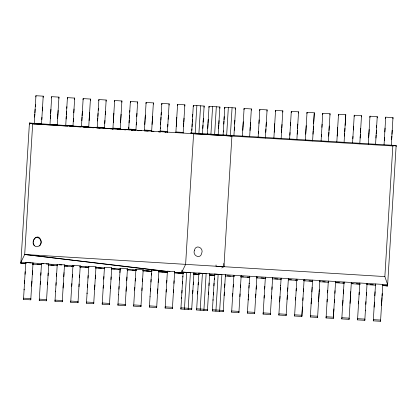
<?xml version="1.0" encoding="UTF-8"?>
<svg xmlns="http://www.w3.org/2000/svg" width="417" height="417" viewBox="0 0 417 417"><rect width="100%" height="100%" fill="white"/><g stroke="black" fill="none" stroke-linecap="round" stroke-linejoin="round"><path stroke-width="0.63" d="M216.048 264.941L216.027 266.239L223.965 266.724M26.042 263.732L20.85 263.414L20.928 262.204L24.697 254.485L32.672 123.859L29.43 123.01L29.352 124.219M23.508 299.385L23.581 298.176L30.848 298.619L30.769 299.833L23.508 299.385L24.134 289.148M35.294 106.413L35.951 95.712L43.212 96.155L42.31 110.901M24.087 289.898L24.65 280.667M25.046 274.313L25.771 262.502L33.032 262.945L32.51 271.462M34.23 123.885L35.398 104.74M34.647 117.109L34.825 114.138M34.908 112.814L35.122 109.285M30.769 299.833L31.702 284.587M41.497 124.329L41.929 117.297M31.609 286.135L31.916 281.11M32.307 274.761L32.552 270.769M41.789 119.57L42.544 107.075M39.245 300.349L39.318 299.14L46.584 299.583L46.506 300.798L39.245 300.349L40.392 281.631M40.783 275.277L41.507 263.466L48.768 263.909L48.049 275.72M50.561 115.17L50.009 124.271L57.27 124.714M50.666 113.33L51.687 96.676L58.948 97.119L57.233 125.293M50.342 118.736L50.916 109.317M46.506 300.798L47.653 282.074M57.635 118.704L57.869 114.779M57.885 114.623L58.14 110.422M54.981 301.314L55.06 300.104L62.321 300.548L62.242 301.762L54.981 301.314L55.607 291.071M66.767 108.342L67.424 97.635L74.685 98.084L73.783 112.83M55.56 291.827L56.128 282.596M56.519 276.242L57.244 264.43L64.51 264.873L63.989 273.39M65.709 125.814L66.871 106.669M66.121 119.038L66.298 116.067M66.402 114.451L66.595 111.209M62.242 301.762L63.389 283.039M72.97 126.257L73.449 118.491M63.082 288.064L63.942 274.042M63.785 276.685L64.025 272.697M73.262 121.498L74.023 108.999M70.718 302.278L70.796 301.069L78.057 301.512L77.984 302.726L70.718 302.278L71.865 283.555M72.261 277.206L72.98 265.389L80.246 265.837L79.522 277.649M81.445 126.773L82.04 117.099M82.113 115.79L83.16 98.6L90.426 99.048L88.712 127.221M81.821 120.664L82.389 111.245M77.984 302.726L79.126 284.003M89.113 120.633L89.347 116.708M89.363 116.551L89.613 112.35M86.455 303.242L86.533 302.033L93.799 302.476L93.721 303.685L86.455 303.242L87.085 293M98.245 110.27L98.897 99.564L106.163 100.012L105.261 114.758M87.038 293.75L87.601 284.519M87.997 278.17L88.717 266.354L95.983 266.802L95.258 278.613M97.182 127.738L98.349 108.597M97.594 120.966L97.776 117.995M97.875 116.374L98.058 113.398M93.721 303.685L94.867 284.967M104.448 128.186L104.922 120.419M94.596 289.393L95.472 275.09M104.735 123.427L105.465 111.407M102.196 304.207L102.269 302.992L109.535 303.44L109.457 304.65L102.196 304.207L103.338 285.483M103.734 279.135L104.459 267.318L111.72 267.766L110.995 279.578M113.544 118.501L112.882 129.338L112.96 128.123L120.221 128.566L120.148 129.781L121.9 100.971L114.639 100.528L114.56 101.743M113.586 117.714L114.639 100.528M113.294 122.593L113.867 113.174M109.457 304.65L110.604 285.932M120.586 122.556L120.794 119.048M120.836 118.48L121.086 114.274M117.933 305.171L118.006 303.957L125.272 304.405L125.194 305.614L117.933 305.171L118.569 294.71M119.924 272.661L120.195 268.282L127.456 268.725L126.737 280.542M128.66 129.666L128.811 127.138M129.718 112.194L130.375 101.493L137.636 101.936L136.734 116.687M118.558 294.928L119.08 286.448M119.47 280.099L120.195 268.282M129.823 110.521L128.697 129.088L135.958 129.531M129.072 122.895L129.249 119.919M129.353 118.303L129.531 115.327M125.194 305.614L126.341 286.896M135.921 130.114L136.401 122.348M126.07 291.321L126.95 277.018M136.234 124.97L136.943 113.335M133.669 306.135L133.748 304.921L141.009 305.369L140.936 306.578L133.669 306.135L134.816 287.412M135.207 281.063L135.932 269.246L143.198 269.69L142.473 281.506M144.397 130.63L145.022 120.43M145.064 119.643L146.112 102.457L153.378 102.9L151.621 131.709L151.699 130.495L144.433 130.052M144.767 124.521L145.34 115.102M140.936 306.578L142.077 287.855M152.059 124.485L152.273 120.977M152.314 120.409L152.565 116.202M149.406 307.1L149.484 305.885L156.745 306.333L156.672 307.543L149.406 307.1L150.047 296.638M151.371 275.074L151.668 270.211L158.934 270.654L158.21 282.471M160.373 127.753L160.097 132.225L160.17 131.016L167.436 131.459L167.358 132.674L167.874 124.276M161.139 115.003L161.848 103.421L169.114 103.864L168.171 119.298M150.037 296.857L150.553 288.376M150.949 282.022L151.47 273.474M160.316 128.587L161.296 112.449M160.545 124.819L160.722 121.847M160.826 120.232L161.009 117.255M156.672 307.543L157.814 288.819M157.548 293.25L158.424 278.947M167.712 126.898L168.416 115.264M165.142 308.064L165.221 306.849L172.487 307.293L172.409 308.507L165.142 308.064L166.289 289.341M166.685 282.987L167.41 271.175L174.671 271.618L173.946 283.435M175.87 132.559L176.495 122.358M176.537 121.571L177.585 104.386L184.851 104.829L183.136 133.002M176.245 126.45L176.792 117.375M172.409 308.507L173.555 289.784M183.537 126.414L183.746 122.906M183.814 121.936L184.038 118.131M181.968 270.153L181.77 273.307L183.032 273.385L174.66 272.457M180.884 309.028L180.957 307.814L191.768 308.512L191.69 309.722L180.884 309.028L181.583 297.592M182.844 277.003L183.146 272.139L190.407 272.582L188.145 309.471M191.612 133.523L191.893 128.916M192.618 116.927L193.326 105.35L204.132 106.048L203.152 122.118M181.531 298.457L182.026 290.305M182.422 283.951L182.896 276.184M191.794 130.516L192.774 114.378M192.023 126.747L192.201 123.776M192.305 122.16L192.482 119.184M382.394 285.416L387.57 285.911L396.15 145.502L190.35 132.898L193.597 133.748L185.617 264.373L181.848 272.092L387.648 284.702L387.57 285.911L382.379 285.593M186.691 272.39L184.429 309.278M195.192 133.195L196.871 105.6M198.909 133.388L200.587 105.793M191.69 309.722L192.883 290.216M193.233 284.649L193.952 272.838L193.879 274.047M202.453 133.643L202.975 125.131M202.771 128.4L203.387 118.308M196.621 309.987L196.699 308.778L207.504 309.477L207.431 310.686L196.621 309.987L197.767 291.269M198.158 284.915L198.883 273.104L206.144 273.547L203.882 310.436M207.385 133.909L207.968 124.282M208.01 123.5L209.063 106.314L219.874 107.013L218.154 135.186M207.718 128.373L208.271 119.304M202.427 273.354L200.165 310.243M210.929 134.159L212.607 106.564M214.646 134.352L216.324 106.757M207.431 310.686L208.573 291.968M208.969 285.614L209.694 273.802L209.615 275.012L214.812 275.329M218.555 128.592L218.769 125.084M218.831 124.115L219.045 120.581M212.357 310.952L212.435 309.742L223.241 310.441L223.168 311.65L212.357 310.952L213.056 299.521M214.291 279.426L214.619 274.068L221.886 274.511L219.623 311.4M223.121 134.868L223.366 130.844M224.038 119.705L224.799 107.278L235.61 107.972L234.625 124.047M213.004 300.381L213.504 292.234M213.895 285.88L214.374 278.108M223.298 131.975L224.231 116.604M223.778 124.089L223.955 121.112M218.164 274.318L215.902 311.207M226.666 135.124L228.344 107.529M230.387 135.317L232.066 107.722M221.735 267.964L223.939 266.687L231.915 136.062L32.672 123.859L67.695 126.137M223.168 311.65L224.362 292.145M233.932 135.567L234.448 127.055M234.25 130.328L234.86 120.237M231.643 312.171L231.716 310.957L238.983 311.405L238.905 312.614L231.643 312.171L232.785 293.448M233.181 287.099L233.906 275.283L233.828 276.497M242.407 136.088L244.086 108.493L251.347 108.936L249.668 136.531M242.757 130.297L243.007 126.153M243.022 126.002L243.273 121.795M238.905 312.614L240.051 293.891M240.442 287.542L241.167 275.726L241.089 276.94M250.033 130.521L250.242 127.013M250.309 126.043L250.518 122.509M247.38 313.136L247.453 311.921L254.719 312.369L254.641 313.579L247.38 313.136L248.256 298.822M249.173 283.878L249.642 276.247L249.564 277.461M258.107 137.631L258.488 131.376M258.962 123.474L259.822 109.457L267.083 109.9L266.067 126.559M248.183 300.047L248.522 294.412M248.918 288.064L249.22 283.101M258.373 133.278L259.186 119.872M254.641 313.579L255.835 294.074M265.368 138.074L265.926 128.983M265.723 132.257L266.338 122.165M263.117 314.1L263.195 312.886L270.456 313.329L270.378 314.543L263.117 314.1L264.263 295.377M264.654 289.023L265.379 277.211L265.301 278.42M273.88 138.017L275.559 110.422L282.82 110.865L281.147 138.46M274.23 132.225L274.48 128.082M274.495 127.925L274.746 123.724M270.378 314.543L271.524 295.82M271.92 289.471L272.64 277.654L272.567 278.869M281.506 132.45L281.72 128.942M281.783 127.972L281.996 124.438M278.853 315.064L278.931 313.85L286.192 314.293L286.119 315.507L278.853 315.064L279.786 299.818M280.651 285.807L281.115 278.175L281.042 279.385M289.617 138.981L290.013 132.528M290.441 125.397L291.295 111.386L298.562 111.829L297.54 128.488M279.656 301.976L280 296.341M280.391 289.987L280.667 285.52M289.846 135.207L290.628 122.301M286.119 315.507L287.355 295.257M296.883 139.424L297.436 130.328M297.201 134.185L297.811 124.094M303.003 297.748L301.856 316.472L294.59 316.029L295.736 297.305M296.133 290.951L296.852 279.14L296.779 280.349M305.317 140.524L307.032 112.35L314.298 112.793L312.583 140.967M305.708 134.154L305.953 130.01M305.969 129.854L306.224 125.653M301.856 316.472L302.434 306.98M313.641 123.495L314.298 112.793M303.394 291.4L304.118 279.583L304.04 280.797M312.995 134.191L313.193 130.87M313.256 129.901L313.469 126.367M310.331 316.988L310.404 315.778L317.671 316.222L317.592 317.436L310.331 316.988L311.259 301.746M312.072 288.616L312.594 280.104L312.515 281.313M321.095 140.91L321.486 134.456M321.914 127.326L322.774 113.315L330.035 113.758L329.018 130.412M311.129 303.899L311.473 298.27M311.869 291.916L312.14 287.443M321.345 136.729L322.106 124.23M317.592 317.436L319.292 289.716M319.13 292.359L319.855 280.547L319.782 281.762M328.356 141.353L328.914 132.257M328.674 136.114L329.289 126.017M334.476 299.677L333.329 318.4L326.068 317.952L327.215 299.234M327.606 292.88L328.33 281.068L328.252 282.278M336.832 141.869L338.51 114.274L345.771 114.722L344.093 142.317M337.181 136.083L337.431 131.939M337.447 131.782L337.697 127.576M333.329 318.4L333.908 308.908M345.114 125.423L345.771 114.722M334.872 293.323L335.591 281.511L335.518 282.721M344.468 136.119L344.645 133.148M344.734 131.829L344.948 128.295M341.804 318.916L341.883 317.707L349.144 318.15L349.065 319.365L341.804 318.916L342.951 300.198M343.545 290.545L344.067 282.028L343.989 283.242M352.568 142.833L352.964 136.385M353.345 129.989L354.247 115.238L361.513 115.686L360.491 132.34M342.644 305.218L343.504 291.202M343.342 293.844L343.587 289.851M352.824 138.658L353.58 126.158M349.065 319.365L350.77 291.645M350.608 294.287L351.333 282.476L351.255 283.685M359.793 143.86L360.387 134.185M360.147 138.043L360.741 128.332M357.541 319.881L357.619 318.671L364.88 319.114L364.807 320.324L357.541 319.881L358.688 301.157M359.084 294.809L359.803 282.992L359.73 284.206M368.268 144.376L369.983 116.202L377.249 116.651L376.593 127.352M368.67 137.787L368.904 133.862M368.92 133.711L369.175 129.505M364.807 320.324L365.433 310.086M365.386 310.837L365.949 301.606M366.345 295.252L367.069 283.44L366.991 284.649M375.571 144.246L376.697 125.679M375.946 138.048L376.124 135.077M376.207 133.753L376.421 130.224M373.278 320.845L373.356 319.636L380.622 320.079L380.544 321.288L373.278 320.845L374.424 302.122M384.047 144.762L384.484 137.579M384.818 131.913L385.72 117.167L392.986 117.615L391.97 134.269M374.117 307.147L375.06 291.78M374.82 295.773L375.545 283.956L375.467 285.171M384.297 140.581L385.058 128.087M380.544 321.288L382.243 293.573M382.081 296.216L382.806 284.404L382.728 285.614M391.308 145.21L391.86 136.109M391.641 139.674L392.215 130.255M387.648 284.702L384.86 276.575L392.84 145.95L396.15 145.502L396.072 146.716M35.872 96.921L35.951 95.712M24.483 283.414L25.208 271.67M25.692 263.711L25.771 262.502M43.133 97.364L43.212 96.155M31.749 283.862L32.469 272.113M32.953 264.159L33.032 262.945M51.609 97.886L51.687 96.676M40.225 284.378L40.944 272.635M41.429 264.675L41.507 263.466M58.875 98.329L58.948 97.119M47.486 284.827L48.205 273.078M48.695 265.118L48.768 263.909M67.345 98.85L67.424 97.635M55.961 285.343L56.681 273.599M57.165 265.639L57.244 264.43M74.612 99.293L74.685 98.084M64.432 266.082L64.51 264.873M83.087 99.814L83.16 98.6M71.698 286.307L72.417 274.563M72.907 266.604L72.98 265.389M90.348 100.257L90.426 99.048M78.959 286.755L79.683 275.006M80.168 267.047L80.246 265.837M98.824 100.778L98.897 99.564M87.434 287.271L88.154 275.528M88.644 267.568L88.717 266.354M106.085 101.222L106.163 100.012M95.905 268.011L95.983 266.802M103.171 288.236L103.896 276.492M104.38 268.532L104.459 267.318M121.821 102.186L121.9 100.971M110.437 288.679L111.157 276.935M111.647 268.975L111.72 267.766M130.297 102.707L130.375 101.493M118.913 289.2L119.632 277.456M137.563 103.15L137.636 101.936M127.383 269.94L127.456 268.725M146.033 103.671L146.112 102.457M134.649 290.164L135.369 278.415M135.853 270.461L135.932 269.246M153.3 104.114L153.378 102.9M141.91 290.607L142.635 278.864M143.12 270.904L143.198 269.69M161.775 104.631L161.848 103.421M150.386 291.129L151.105 279.38M151.595 271.42L151.668 270.211M169.036 105.079L169.114 103.864M158.856 271.868L158.934 270.654M177.512 105.595L177.585 104.386M166.122 292.093L166.842 280.344M167.332 272.384L167.41 271.175M184.773 106.043L184.851 104.829M173.389 292.536L174.108 280.792M174.671 271.618L174.593 272.833L183 273.344L174.64 272.76M193.248 106.559L193.326 105.35M181.859 293.057L182.583 281.308M183.068 273.349L183.146 272.139M204.059 107.258L204.132 106.048M193.389 282.007L192.67 293.756M208.985 107.523L209.063 106.314M197.601 294.016L198.32 282.273M198.805 274.313L198.883 273.104M219.795 108.222L219.874 107.013M208.406 294.715L209.131 282.971M224.721 108.488L224.799 107.278M213.337 294.981L214.057 283.237M214.547 275.277L214.619 274.068M235.532 109.186L235.61 107.972M224.659 287.318L225.43 274.767L225.352 275.976M224.867 283.935L224.148 295.679M244.008 109.707L244.086 108.493M232.618 296.2L233.343 284.457M251.269 110.151L251.347 108.936M239.884 296.643L240.604 284.9M259.744 110.667L259.822 109.457M248.36 297.165L249.079 285.416M267.01 111.115L267.083 109.9M255.621 297.608L256.34 285.864M256.137 289.242L256.903 276.69L256.83 277.904M275.481 111.631L275.559 110.422M264.097 298.129L264.816 286.38M282.747 112.079L282.82 110.865M271.358 298.572L272.077 286.828M291.222 112.595L291.295 111.386M279.833 299.093L280.552 287.344M298.483 113.043L298.562 111.829M287.094 299.536L287.819 287.793M287.61 291.17L288.382 278.619L288.303 279.833M306.959 113.56L307.032 112.35M295.57 300.058L296.289 288.309M294.59 316.029L294.668 314.814L301.929 315.257M302.836 300.501L303.555 288.757M322.695 114.524L322.774 113.315M311.306 301.017L312.031 289.273M329.956 114.967L330.035 113.758M318.572 301.465L319.088 293.099M338.432 115.488L338.51 114.274M327.048 301.981L327.767 290.237M326.068 317.952L326.141 316.743L333.407 317.186M334.309 302.429L335.028 290.68M354.169 116.452L354.247 115.238M361.435 116.896L361.513 115.686M350.045 303.394L350.525 295.643M369.91 117.417L369.983 116.202M358.521 303.91L359.24 292.166M377.171 117.86L377.249 116.651M365.787 304.353L366.507 292.609M385.647 118.381L385.72 117.167M392.908 118.824L392.986 117.615M381.524 305.317L381.998 297.571M33.303 242.063C34.397 232.415 45.026 239.947 39.62 245.994M230.664 136.036L231.915 136.062M209.615 275.012L214.812 275.309M34.272 123.307L41.533 123.75M65.745 125.23L73.011 125.679M81.482 126.195L88.748 126.643M97.218 127.159L104.485 127.607M175.911 131.98L183.172 132.424M193.597 133.748L392.84 145.95M167.551 271.603L24.697 254.485L384.86 276.575M26.083 263.492L20.85 263.414L29.43 123.01L129.958 129.911M32.573 263.888L33.871 263.966M37.118 264.164L40.36 264.368M50.744 265.003L53.991 265.202M64.374 265.837L67.622 266.036M71.515 266.275L73.46 266.39M79.949 266.791L81.247 266.87M85.141 267.109L87.737 267.266M98.12 267.902L101.367 268.1M111.751 268.736L114.998 268.934M118.892 269.173L120.19 269.252M126.679 269.653L128.624 269.773M132.517 270.007L135.113 270.169M146.148 270.847L149.39 271.045M159.779 271.681L163.021 271.879M166.268 272.077L167.566 272.155M174.702 272.593L176 272.671M179.894 272.911L182.49 273.072M193.524 273.745L196.12 273.906L193.498 273.781M227.244 275.846L230.486 276.044M240.875 276.679L243.471 276.841M247.364 277.081L249.309 277.201M256.45 277.633L257.748 277.717M260.99 277.915L264.237 278.113M274.621 278.749L277.863 278.947M288.251 279.583L291.493 279.781M295.387 280.021L297.337 280.141M303.826 280.537L305.124 280.615M309.018 280.855L312.26 281.053M322.643 281.689L325.239 281.85M336.274 282.523L339.521 282.721M342.764 282.924L344.061 283.002M351.203 283.44L353.147 283.56M356.394 283.758L359.636 283.956M370.02 284.592L373.267 284.79M32.531 264.133L41.617 264.686M48.753 265.123L57.186 265.639M64.327 266.077L73.408 266.635M79.897 267.031L88.983 267.589M95.472 267.985L104.558 268.543M111.693 268.981L120.132 269.497M127.268 269.935L136.354 270.487M142.843 270.888L151.924 271.441M158.413 271.842L167.498 272.395M193.78 274.005L198.893 274.318M209.761 274.985L214.875 275.298M193.733 274.042L199.42 274.386M225.201 275.965L234.297 276.523M240.791 276.919L249.882 277.477M256.377 277.878L265.473 278.431M272.614 278.869L281.058 279.39M288.204 279.828L297.295 280.38M303.79 280.782L312.234 281.298M319.375 281.736L328.471 282.293M335.612 282.731L344.056 283.247M351.203 283.685L360.293 284.243M366.788 284.639L375.232 285.155M69.603 126.247L74.184 126.559M76.728 126.711L80.669 126.982M83.207 127.133L87.153 127.404M90.333 127.592L93.637 127.826M96.812 128.014L100.127 128.248M103.369 128.457L106.528 128.639M110.411 128.895L113.007 129.061M117.542 129.353L119.481 129.478M124.016 129.776L125.96 129.901M131.147 130.234L132.439 130.318M137.62 130.657L138.918 130.74M131.256 130L135.796 130.312M137.74 130.448L141.634 130.714M144.23 130.891L148.118 131.157M151.361 131.381L153.956 131.558M158.496 131.871L159.794 131.96M164.981 132.314L166.279 132.408M20.928 262.204L31.301 262.918M32.599 263.007L43.629 263.763M46.219 263.94L57.249 264.696M59.193 264.831L61.789 265.009M64.38 265.186L74.111 265.853M79.949 266.255L89.029 266.88M95.514 267.323L104.594 267.949M111.73 268.439L120.159 269.017M127.294 269.507L136.375 270.133M142.859 270.576L151.939 271.201M158.429 271.644L167.509 272.27M24.697 254.485L167.399 271.394M168.692 271.545L169.985 271.696M174.504 272.233L183.543 273.307M384.302 285.468L387.57 285.911M34.21 245.665C30.238 241.25 37.624 232.67 40.621 239.572C43.352 245.243 34.616 250.601 33.381 242.934M223.793 263.445L223.939 266.687M194.463 250.236C192.086 255.538 200.395 259.713 201.692 253.281C204.069 247.979 195.761 243.804 194.463 250.236"/></g></svg>
